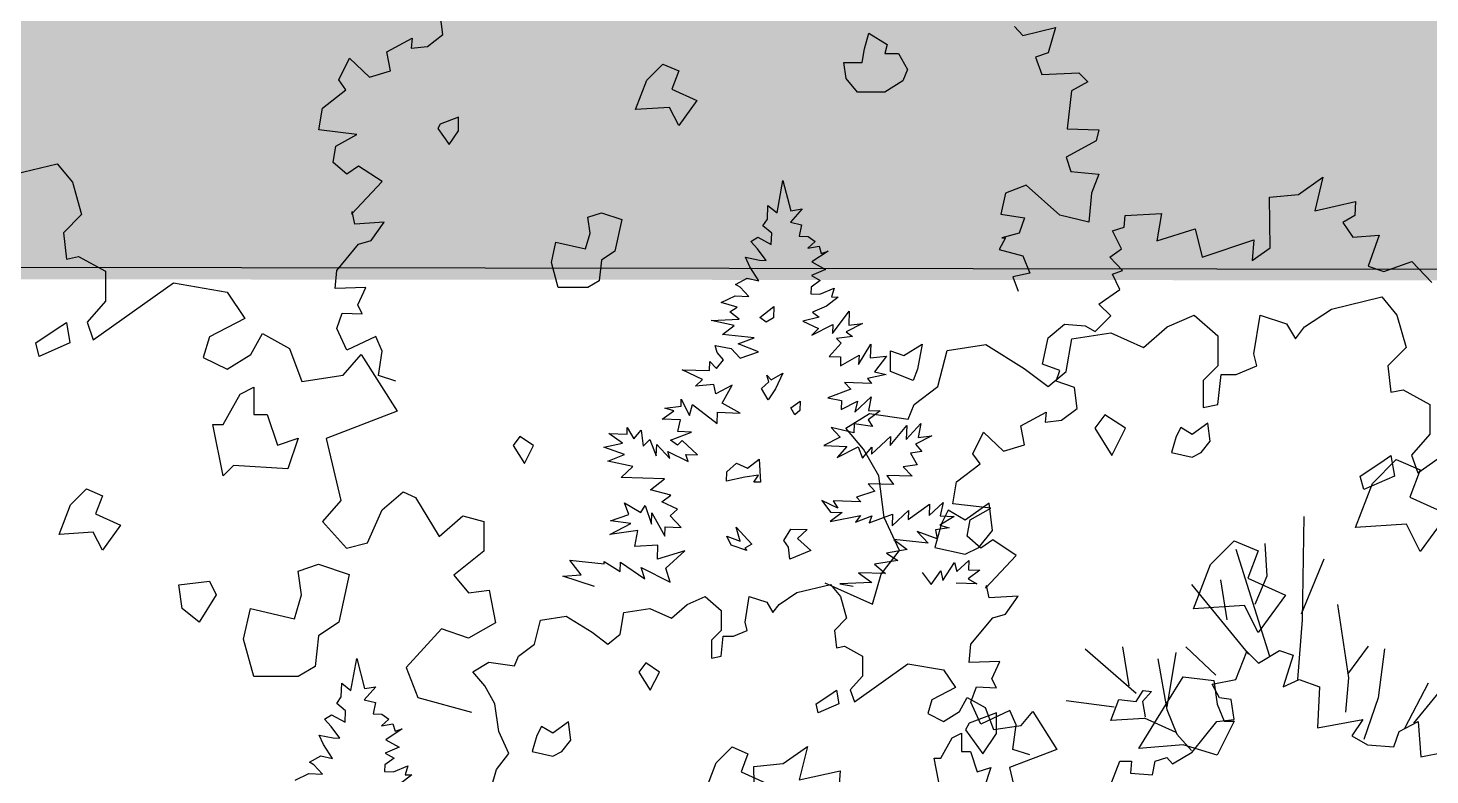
# Model space of a CAD drawing. Header units: inches. Extents: x 11.9 to 85.3, y 21.1 to 37.4.
# Drawn here: x 51.372 to 52.104, y 23.836 to 24.226 of the extents above; entities that cross this region are included whole.
import ezdxf

# ---------------------------------------------------------------- set-up
doc = ezdxf.new("R2010")
doc.units = ezdxf.units.IN
doc.header["$MEASUREMENT"] = 0
doc.layers.add('CAY', color=94, linetype='Continuous')
doc.layers.add('Layer1', color=7, linetype='Continuous')

# ---------------------------------------------------------------- blocks, each defined once
blk = doc.blocks.new('A$C76451831')
at = {"layer": 'CAY'}
for p, q in [((1479.9, 1929.8), (1538.3, 1944)), ((1538.3, 1944), (1555.9, 1922.7)), ((1448.6, 1909.2), (1479.9, 1929.8)), ((1261.1, 1885), (1288.9, 1909.2)), ((1288.9, 1909.2), (1320.1, 1922.7)), ((1320.1, 1922.7), (1347.8, 1898.6)), ((1389.7, 1877.9), (1396.8, 1922.7)), ((1396.8, 1922.7), (1427.4, 1912.7)), ((1427.4, 1912.7), (1438, 1895)), ((1438, 1895), (1448.6, 1909.2)), ((1555.9, 1922.7), (1566.6, 1885)), ((1171.5, 1857.3), (1178, 1895)), ((1178, 1895), (1223.4, 1902.1)), ((1223.4, 1902.1), (1261.1, 1885)), ((1347.8, 1898.6), (1347.8, 1863.8)), ((1022.3, 1839.6), (1033, 1881.5)), ((1033, 1881.5), (1077.8, 1888.5)), ((1077.8, 1888.5), (1122.6, 1860.8)), ((1393.2, 1863.8), (1389.7, 1877.9)), ((1566.6, 1885), (1545.3, 1863.8)), ((1122.6, 1860.8), (1150.3, 1839.6)), ((1347.8, 1863.8), (1330.7, 1846.6)), ((1369, 1853.7), (1393.2, 1863.8)), ((1545.3, 1863.8), (1548.9, 1833.1)), ((1150.3, 1839.6), (1171.5, 1857.3)), ((1330.7, 1846.6), (1330.7, 1815.4)), ((1347.8, 1818.9), (1351.4, 1853.7)), ((1351.4, 1853.7), (1369, 1853.7)), ((994.6, 1818.9), (1022.3, 1839.6)), ((1548.9, 1833.1), (1563, 1836)), ((1563, 1836), (1594.3, 1818.9)), ((987.6, 1801.8), (994.6, 1818.9)), ((1330.7, 1815.4), (1347.8, 1818.9)), ((1594.3, 1818.9), (1594.3, 1784.1)), ((915, 1791.2), (942.7, 1808.3)), ((942.7, 1808.3), (987.6, 1801.8)), ((1580.1, 1739.3), (1673.3, 1805.4)), ((935.7, 1767), (915, 1791.2)), ((1594.3, 1784.1), (1573, 1759.9)), ((3764, 1772.8), (3822.4, 1787)), ((3822.4, 1787), (3840.1, 1765.7)), ((953.4, 1735.8), (935.7, 1767)), ((3840.1, 1765.7), (3850.7, 1728)), ((4659.2, 1730), (4666, 1767.4)), ((4666, 1767.4), (4675.2, 1732.1)), ((1573, 1759.9), (1580.1, 1739.3)), ((959.8, 1687.4), (953.4, 1735.8)), ((3850.7, 1728), (3829.5, 1706.7)), ((4648.1, 1722.6), (4648.6, 1738.5)), ((4648.6, 1738.5), (4659.2, 1730)), ((4688.4, 1734.4), (4674.7, 1719)), ((4675.2, 1732.1), (4688.4, 1734.4)), ((4642.8, 1714.7), (4648.1, 1722.6)), ((4653, 1706.2), (4642.8, 1714.7)), ((4674.7, 1719), (4687.7, 1715.8)), ((4687.7, 1715.8), (4685, 1702.8)), ((3829.5, 1706.7), (3833, 1676.1)), ((4628.6, 1696.6), (4636.9, 1701.7)), ((4636.5, 1688.1), (4628.6, 1696.6)), ((4636.9, 1701.7), (4652.5, 1693)), ((4652.5, 1693), (4653, 1706.2)), ((4685, 1702.8), (4695.4, 1702.4)), ((4703.4, 1696.7), (4694.9, 1688.8)), ((4695.4, 1702.4), (4703.4, 1696.7)), ((977.5, 1649), (959.8, 1687.4)), ((3833, 1676.1), (3847.2, 1679)), ((3847.2, 1679), (3878.4, 1661.9)), ((4646.4, 1674.6), (4636.5, 1688.1)), ((4694.9, 1688.8), (4708.2, 1691.1)), ((4718.8, 1685.3), (4699.8, 1672.8)), ((4708.2, 1691.1), (4710.6, 1682.8)), ((4710.6, 1682.8), (4718.8, 1685.3)), ((4627.6, 1667.1), (4622.5, 1678.2)), ((4622.5, 1678.2), (4638.7, 1674.9)), ((4637.9, 1650.9), (4627.6, 1667.1)), ((4638.7, 1674.9), (4646.4, 1674.6)), ((4715.4, 1664.1), (4699.3, 1656.9)), ((4699.8, 1672.8), (4715.4, 1664.1)), ((956.3, 1621.3), (977.5, 1649)), ((3864.3, 1582.3), (3957.4, 1648.4)), ((3878.4, 1661.9), (3878.4, 1627.1)), ((3957.4, 1648.4), (4019.9, 1637.7)), ((4611, 1646.4), (4624.4, 1654.1)), ((4616.3, 1643.5), (4611, 1646.4)), ((4624.4, 1654.1), (4637.9, 1650.9)), ((4709.5, 1651.1), (4698.8, 1643.4)), ((4699.3, 1656.9), (4709.5, 1651.1)), ((4019.9, 1637.7), (4040.5, 1607.1)), ((4594.4, 1625.7), (4610.5, 1633.3)), ((4610.5, 1633.3), (4626.4, 1632.7)), ((4626.4, 1632.7), (4616.3, 1643.5)), ((4698.8, 1643.4), (4698.5, 1635.7)), ((4698.5, 1635.7), (4708.9, 1635.3)), ((4708.9, 1635.3), (4725.5, 1642.4)), ((4730.1, 1631.8), (4716.6, 1621.4)), ((4725.5, 1642.4), (4722.4, 1632.1)), ((4722.4, 1632.1), (4730.1, 1631.8)), ((946.3, 1586.5), (956.3, 1621.3)), ((3878.4, 1627.1), (3857.2, 1602.9)), ((4612.8, 1620.1), (4594.4, 1625.7)), ((4604.5, 1614.9), (4612.8, 1620.1)), ((4615, 1606.4), (4604.5, 1614.9)), ((4716.6, 1621.4), (4700.5, 1614.3)), ((4700.5, 1614.3), (4708, 1608.6)), ((4723.6, 1589.4), (4743.1, 1615.5)), ((4743.1, 1615.5), (4742.6, 1599.2)), ((890.9, 1611.3), (946.3, 1586.5)), ((3857.2, 1602.9), (3864.3, 1582.3)), ((4040.5, 1607.1), (3999.3, 1585.8)), ((4582.8, 1604.8), (4615, 1606.4)), ((4609.3, 1598.9), (4582.8, 1604.8)), ((4595.8, 1588.5), (4609.3, 1598.9)), ((4708, 1608.6), (4689.3, 1603.8)), ((4689.3, 1603.8), (4707.5, 1595.4)), ((4699.6, 1587.6), (4724, 1599.9)), ((4724, 1599.9), (4723.6, 1589.4)), ((4758.5, 1601.4), (4739.6, 1591.6)), ((4742.6, 1599.2), (4758.5, 1601.4)), ((3999.3, 1585.8), (3992.2, 1561.6)), ((4047.6, 1565.2), (4061.2, 1589.4)), ((4061.2, 1589.4), (4092.4, 1572.3)), ((4632.8, 1584.5), (4595.8, 1588.5)), ((4614, 1577.4), (4632.8, 1584.5)), ((4707.5, 1595.4), (4699.6, 1587.6)), ((4747.1, 1585.9), (4728.4, 1583.8)), ((4728.4, 1583.8), (4733.7, 1578.2)), ((4739.6, 1591.6), (4747.1, 1585.9)), ((4019.9, 1548.1), (4047.6, 1565.2)), ((4092.4, 1572.3), (4106.6, 1533.9)), ((4154.9, 1541), (4175.6, 1565.2)), ((4175.6, 1565.2), (4217.4, 1499.1)), ((4587.2, 1575.6), (4605.7, 1572.3)), ((4589.7, 1567.4), (4587.2, 1575.6)), ((4597.1, 1559), (4589.7, 1567.4)), ((4605.7, 1572.3), (4616.2, 1561)), ((4637.7, 1568.4), (4614, 1577.4)), ((4616.2, 1561), (4637.7, 1568.4)), ((4733.7, 1578.2), (4720, 1562.8)), ((4754.1, 1553.5), (4768.1, 1577)), ((4768.1, 1577), (4767.5, 1561.2)), ((3992.2, 1561.6), (4019.9, 1548.1)), ((4580.8, 1546.4), (4581.1, 1557.2)), ((4581.1, 1557.2), (4589, 1548.8)), ((4589, 1548.8), (4597.1, 1559)), ((4720, 1562.8), (4733.1, 1562.4)), ((4732.8, 1552), (4754.5, 1564.3)), ((4733.1, 1562.4), (4732.8, 1552)), ((4754.5, 1564.3), (4754.1, 1553.5)), ((4767.5, 1561.2), (4786.6, 1563.2)), ((4786.6, 1563.2), (4772.4, 1545.1)), ((4106.6, 1533.9), (4154.9, 1541)), ((4572.7, 1536.2), (4549.1, 1547.5)), ((4549.1, 1547.5), (4580.8, 1546.4)), ((4564.3, 1528.4), (4572.7, 1536.2)), ((4769.2, 1531.6), (4737.5, 1532.7)), ((4737.5, 1532.7), (4745, 1524.8)), ((4785.9, 1541.9), (4764.4, 1537.2)), ((4764.4, 1537.2), (4769.2, 1531.6)), ((4772.4, 1545.1), (4785.9, 1541.9)), ((4585.6, 1530.3), (4564.3, 1528.4)), ((4588, 1519.4), (4585.6, 1530.3)), ((4606.9, 1529.6), (4588, 1519.4)), ((4595.3, 1508.7), (4606.9, 1529.6)), ((4745, 1524.8), (4718.3, 1514.8)), ((4749.5, 1497.9), (4768.7, 1515.8)), ((4768.7, 1515.8), (4765.4, 1500)), ((4525.8, 1489.8), (4539.3, 1499.8)), ((4528.9, 1502.9), (4547.6, 1504.9)), ((4539.3, 1499.8), (4528.9, 1502.9)), ((4547.6, 1504.9), (4547.9, 1513.1)), ((4547.9, 1513.1), (4557.6, 1494.1)), ((4557.6, 1494.1), (4560.8, 1507.2)), ((4560.8, 1507.2), (4589.5, 1484.9)), ((4616.2, 1497.1), (4595.3, 1508.7)), ((4718.3, 1514.8), (4734.1, 1511.6)), ((4734.1, 1511.6), (4733.7, 1501.1)), ((4733.7, 1501.1), (4752.6, 1510.9)), ((4752.6, 1510.9), (4749.5, 1497.9)), ((4779, 1499.6), (4765, 1489.2)), ((4765.4, 1500), (4779, 1499.6)), ((4217.4, 1499.1), (4134.9, 1467.3)), ((4547, 1489.1), (4525.8, 1489.8)), ((4543.8, 1475.6), (4547, 1489.1)), ((4589.5, 1484.9), (4589.9, 1498)), ((4589.9, 1498), (4616.2, 1497.1)), ((4749, 1484.7), (4748.6, 1473.9)), ((4770.2, 1481.3), (4749, 1484.7)), ((4765, 1489.2), (4770.2, 1481.3)), ((4809.5, 1466.3), (4826.5, 1484.8)), ((4826.5, 1484.8), (4823.2, 1468.6)), ((4134.9, 1467.3), (4152, 1395.3)), ((4463.6, 1473.4), (4484.8, 1472.7)), ((4479.5, 1462), (4463.6, 1473.4)), ((4484.8, 1472.7), (4485.1, 1480.4)), ((4485.1, 1480.4), (4492.8, 1466.9)), ((4492.8, 1466.9), (4501.3, 1477.1)), ((4501.3, 1477.1), (4503.4, 1458.4)), ((4535.3, 1465.5), (4559.7, 1475)), ((4559.7, 1475), (4543.8, 1475.6)), ((4732.6, 1469), (4713.7, 1459.2)), ((4722.1, 1480.2), (4732.6, 1469)), ((4748.6, 1473.9), (4722.1, 1480.2)), ((4769, 1449.1), (4791.1, 1469.7)), ((4790.7, 1459.3), (4810.1, 1482.6)), ((4791.1, 1469.7), (4790.7, 1459.3)), ((4810.1, 1482.6), (4809.5, 1466.3)), ((4839.1, 1470.7), (4820.2, 1461)), ((4823.2, 1468.6), (4839.1, 1470.7)), ((4458, 1457.3), (4479.5, 1462)), ((4481.7, 1448.7), (4458, 1457.3)), ((4503.4, 1458.4), (4511.4, 1466.3)), ((4511.4, 1466.3), (4518.8, 1447.4)), ((4518.8, 1447.4), (4519.3, 1460.6)), ((4519.3, 1460.6), (4534.6, 1444.2)), ((4534.6, 1444.2), (4532.2, 1452.4)), ((4532.2, 1452.4), (4555.8, 1440.7)), ((4543.3, 1459.7), (4535.3, 1465.5)), ((4548.9, 1465), (4543.3, 1459.7)), ((4566.9, 1448.5), (4548.9, 1465)), ((4713.7, 1459.2), (4740.4, 1458.3)), ((4740.4, 1458.3), (4729, 1445.5)), ((4729, 1445.5), (4753.5, 1457.8)), ((4753.5, 1457.8), (4758.5, 1444.5)), ((4758.5, 1444.5), (4769.3, 1457.3)), ((4769.3, 1457.3), (4769, 1449.1)), ((4827.6, 1452.5), (4814.4, 1450.3)), ((4820.2, 1461), (4827.6, 1452.5)), ((4462.4, 1441.3), (4481.7, 1448.7)), ((4491.7, 1434.8), (4462.4, 1441.3)), ((4478.1, 1422.1), (4491.7, 1434.8)), ((4555.8, 1440.7), (4553.3, 1449)), ((4553.3, 1449), (4566.9, 1448.5)), ((4822.1, 1436.9), (4805.7, 1434.7)), ((4805.7, 1434.7), (4816.2, 1423.5)), ((4814.4, 1450.3), (4822.1, 1436.9)), ((4528.3, 1420.4), (4478.1, 1422.1)), ((4512, 1407.8), (4528.3, 1420.4)), ((4786.8, 1424.5), (4794.5, 1413.8)), ((4816.2, 1423.5), (4786.8, 1424.5)), ((4200.3, 1384.7), (4224.5, 1405.3)), ((4224.5, 1405.3), (4238.7, 1398.8)), ((4535.8, 1401.5), (4512, 1407.8)), ((4773, 1406.4), (4751.5, 1399.4)), ((4794.5, 1413.8), (4765.1, 1414.8)), ((4765.1, 1414.8), (4773, 1406.4)), ((4152, 1395.3), (4130.8, 1371.1)), ((4238.7, 1398.8), (4266.4, 1353.4)), ((4487, 1379.2), (4482, 1392.5)), ((4482, 1392.5), (4500.7, 1381.4)), ((4500.7, 1381.4), (4505.9, 1389.4)), ((4505.9, 1389.4), (4513.4, 1367.9)), ((4525.1, 1393.7), (4535.8, 1401.5)), ((4543.4, 1385.4), (4525.1, 1393.7)), ((4711.4, 1395.4), (4721.4, 1381.9)), ((4729.7, 1386.6), (4711.4, 1395.4)), ((4724.6, 1394.9), (4729.7, 1386.6)), ((4756.7, 1393.8), (4724.6, 1394.9)), ((4751.5, 1399.4), (4756.7, 1393.8)), ((4811.7, 1373.3), (4836.3, 1391)), ((4835.9, 1377.9), (4852.3, 1393.2)), ((4836.3, 1391), (4835.9, 1377.9)), ((4852.3, 1393.2), (4849, 1377.4)), ((4130.8, 1371.1), (4158.5, 1339.9)), ((4183.2, 1346.3), (4200.3, 1384.7)), ((4266.4, 1353.4), (4294.1, 1377.6)), ((4294.1, 1377.6), (4318.3, 1371.1)), ((4318.3, 1371.1), (4318.3, 1336.3)), ((4465.5, 1371.8), (4487, 1379.2)), ((4489.4, 1368.7), (4465.5, 1371.8)), ((4513.4, 1367.9), (4513.8, 1381)), ((4513.8, 1381), (4528.7, 1353.7)), ((4535, 1377.5), (4543.4, 1385.4)), ((4547.7, 1363.9), (4535, 1377.5)), ((4735, 1381.4), (4721, 1371)), ((4721, 1371), (4756.1, 1378)), ((4721.4, 1381.9), (4735, 1381.4)), ((4756.1, 1378), (4750.4, 1370)), ((4750.4, 1370), (4769.3, 1377.5)), ((4766.3, 1369.4), (4793.3, 1379.4)), ((4769.3, 1377.5), (4766.3, 1369.4)), ((4792.9, 1365.8), (4812.1, 1383.7)), ((4793.3, 1379.4), (4792.9, 1365.8)), ((4812.1, 1383.7), (4811.7, 1373.3)), ((4865.3, 1376.9), (4848.6, 1366.6)), ((4849, 1377.4), (4865.3, 1376.9)), ((4464.9, 1355.9), (4489.4, 1368.7)), ((4497.2, 1360.3), (4464.9, 1355.9)), ((4493.9, 1341.8), (4497.2, 1360.3)), ((4528.7, 1353.7), (4529.1, 1364.6)), ((4529.1, 1364.6), (4547.7, 1363.9)), ((4822.1, 1359.3), (4834.8, 1345.7)), ((4845.4, 1350.8), (4822.1, 1359.3)), ((4859.4, 1363.5), (4843.5, 1361.3)), ((4843.5, 1361.3), (4845.4, 1350.8)), ((4848.6, 1366.6), (4859.4, 1363.5)), ((4158.5, 1339.9), (4183.2, 1346.3)), ((4520.7, 1343.6), (4493.9, 1341.8)), ((4520.1, 1327.3), (4520.7, 1343.6)), ((4552.2, 1337), (4520.1, 1327.3)), ((4530.1, 1316.5), (4552.2, 1337)), ((4810.5, 1338.4), (4786.3, 1334.3)), ((4834.8, 1345.7), (4795, 1349.9)), ((4795, 1349.9), (4810.5, 1338.4)), ((4318.3, 1336.3), (4283.5, 1308.6)), ((4431.5, 1309.1), (4418.5, 1325.8)), ((4418.5, 1325.8), (4458.3, 1321.7)), ((4458.3, 1321.7), (4458.4, 1324.4)), ((4458.4, 1324.4), (4477, 1312.9)), ((4477, 1312.9), (4477.4, 1323.8)), ((4477.4, 1323.8), (4505.7, 1304.2)), ((4799.6, 1325.7), (4772.7, 1321.2)), ((4772.7, 1321.2), (4785.5, 1310.3)), ((4786.3, 1334.3), (4799.6, 1325.7)), ((4851.8, 1302.5), (4865.7, 1323.4)), ((4865.7, 1323.4), (4868.1, 1312.9)), ((4868.1, 1312.9), (4882.1, 1325.5)), ((4882.1, 1325.5), (4881.7, 1314.6)), ((4283.5, 1308.6), (4300.6, 1287.9)), ((4410.2, 1307.5), (4431.5, 1309.1)), ((4446.9, 1295.4), (4410.2, 1307.5)), ((4501.2, 1317.5), (4535, 1300.5)), ((4505.7, 1304.2), (4501.2, 1317.5)), ((4535, 1300.5), (4530.1, 1316.5)), ((4753.8, 1311.4), (4769.3, 1300)), ((4785.5, 1310.3), (4753.8, 1311.4)), ((4828.1, 1311.5), (4838.5, 1297.6)), ((4838.5, 1297.6), (4849.5, 1313.5)), ((4849.5, 1313.5), (4851.8, 1302.5)), ((4894.8, 1314.2), (4881.4, 1304.2)), ((4881.4, 1304.2), (4891.6, 1298.4)), ((4881.7, 1314.6), (4894.8, 1314.2)), ((4300.6, 1287.9), (4324.7, 1290.9)), ((4324.7, 1290.9), (4331.8, 1253.1)), ((4661.5, 1274.6), (4682.3, 1288.4)), ((4682.3, 1288.4), (4721.2, 1297.8)), ((4721.2, 1297.8), (4733, 1283.7)), ((4769.3, 1300), (4732.1, 1298.6)), ((4732.1, 1298.6), (4747.8, 1295.7)), ((4891.6, 1298.4), (4867.6, 1299.3)), ((4536.5, 1258.5), (4554.9, 1274.6)), ((4554.9, 1274.6), (4575.8, 1283.7)), ((4575.8, 1283.7), (4594.3, 1267.5)), ((4622.2, 1253.8), (4626.9, 1283.7)), ((4626.9, 1283.7), (4647.3, 1277)), ((4647.3, 1277), (4654.4, 1265.2)), ((4654.4, 1265.2), (4661.5, 1274.6)), ((4733, 1283.7), (4740.1, 1258.5)), ((4377.3, 1228.2), (4384.3, 1256.1)), ((4384.3, 1256.1), (4414.2, 1260.8)), ((4414.2, 1260.8), (4444.1, 1242.4)), ((4476.7, 1240), (4481, 1265.2)), ((4481, 1265.2), (4511.3, 1269.9)), ((4511.3, 1269.9), (4536.5, 1258.5)), ((4594.3, 1267.5), (4594.3, 1244.3)), ((4740.1, 1258.5), (4725.9, 1244.3)), ((4269.3, 1246.1), (4228, 1201.2)), ((4300.6, 1235.4), (4269.3, 1246.1)), ((4331.8, 1253.1), (4300.6, 1235.4)), ((4444.1, 1242.4), (4462.6, 1228.2)), ((4462.6, 1228.2), (4476.7, 1240)), ((4594.3, 1244.3), (4582.9, 1232.9)), ((4608.4, 1237.6), (4624.5, 1244.3)), ((4624.5, 1244.3), (4622.2, 1253.8)), ((4725.9, 1244.3), (4728.3, 1223.9)), ((4358.8, 1214.4), (4377.3, 1228.2)), ((4582.9, 1232.9), (4582.9, 1212.1)), ((4594.3, 1214.4), (4596.6, 1237.6)), ((4596.6, 1237.6), (4608.4, 1237.6)), ((4728.3, 1223.9), (4737.7, 1225.8)), ((4737.7, 1225.8), (4758.6, 1214.4)), ((4305.7, 1196), (4324.2, 1207.4)), ((4324.2, 1207.4), (4354.1, 1203)), ((4354.1, 1203), (4358.8, 1214.4)), ((4582.9, 1212.1), (4594.3, 1214.4)), ((4758.6, 1214.4), (4758.6, 1191.2)), ((5192.6, 1187), (5205.3, 1219.7)), ((5205.3, 1219.7), (5219, 1206)), ((5219, 1206), (5243.2, 1220.8)), ((5243.2, 1220.8), (5259.1, 1215.5)), ((5259.1, 1215.5), (5247.5, 1178.6)), ((4228, 1201.2), (4241.6, 1166.4)), ((4319.5, 1179.8), (4305.7, 1196)), ((4758.6, 1191.2), (4744.4, 1175.1)), ((4749.1, 1161.4), (4811.2, 1205.4)), ((4811.2, 1205.4), (4852.9, 1198.3)), ((4852.9, 1198.3), (4866.7, 1177.9)), ((4331.3, 1159), (4319.5, 1179.8)), ((4744.4, 1175.1), (4749.1, 1161.4)), ((4866.7, 1177.9), (4839.1, 1163.7)), ((5165.2, 1181.8), (5192.6, 1187)), ((5173.6, 1165.9), (5165.2, 1181.8)), ((5247.5, 1178.6), (5266.4, 1187)), ((5266.4, 1187), (5289.7, 1178.6)), ((5289.7, 1178.6), (5287.5, 1131.1)), ((4241.6, 1166.4), (4304.1, 1149.3)), ((4335.6, 1126.7), (4331.3, 1159)), ((4839.1, 1163.7), (4834.4, 1147.6)), ((4871.4, 1149.9), (4880.4, 1166.1)), ((4880.4, 1166.1), (4901.2, 1154.7)), ((5187.3, 1163.8), (5173.6, 1165.9)), ((5190.5, 1140.6), (5187.3, 1163.8)), ((4834.4, 1147.6), (4852.9, 1138.5)), ((4852.9, 1138.5), (4871.4, 1149.9)), ((4901.2, 1154.7), (4910.7, 1129.1)), ((4942.9, 1133.8), (4956.7, 1149.9)), ((4956.7, 1149.9), (4984.6, 1105.9)), ((4347.4, 1101.2), (4335.6, 1126.7)), ((4910.7, 1129.1), (4942.9, 1133.8)), ((5142, 1102.7), (5170.5, 1138.5)), ((5170.5, 1138.5), (5190.5, 1140.6)), ((5287.5, 1131.1), (5340.3, 1140.6)), ((5340.3, 1140.6), (5327.6, 1121.6)), ((5376.1, 1109), (5382.5, 1126.9)), ((5382.5, 1126.9), (5404.6, 1138.5)), ((5404.6, 1138.5), (5407.8, 1097.4)), ((5327.6, 1121.6), (5345.5, 1111.1)), ((5345.5, 1111.1), (5376.1, 1109)), ((4333.2, 1082.7), (4347.4, 1101.2)), ((4984.6, 1105.9), (4929.6, 1084.7)), ((5057.6, 1092.1), (5071.3, 1092.1)), ((5071.3, 1092.1), (5070.3, 1078.4)), ((5095.6, 1076.3), (5098.8, 1092.1)), ((5098.8, 1092.1), (5112.5, 1096.3)), ((5112.5, 1096.3), (5118.8, 1089)), ((5118.8, 1089), (5142, 1102.7)), ((5407.8, 1097.4), (5435.2, 1102.7)), ((4326.6, 1059.5), (4333.2, 1082.7)), ((4929.6, 1084.7), (4941, 1036.7)), ((5070.3, 1078.4), (5095.6, 1076.3))]:
    blk.add_line(p, q, dxfattribs=at)
for points in [[(4216, 1534.3), (4196, 1540.6), (4200.2, 1569.1), (4192.8, 1586), (4159, 1570.1), (4147.4, 1595.5), (4153.8, 1613.4), (4177, 1612.3), (4171.7, 1622.9), (4181.2, 1642.9), (4145.3, 1641.9), (4147.4, 1663), (4172.8, 1693.5), (4187.5, 1697.8), (4202.3, 1718.9), (4168.5, 1716.7), (4165.4, 1731.5), (4164.3, 1728.3), (4200.2, 1766.3), (4172.8, 1784.2), (4159, 1774.7), (4143.2, 1788.5), (4146.4, 1807.4), (4170.6, 1821.2), (4126.4, 1826.4), (4130.6, 1851.7), (4158, 1872.8), (4149.6, 1884.4), (4162.2, 1909.7), (4185.4, 1887.6), (4209.7, 1895), (4205.5, 1917.1), (4235, 1933), (4233.9, 1921.4), (4252.9, 1923.5), (4270.8, 1937.2), (4267.7, 1961.4)], [(4935.3, 1946.7), (4944.8, 1936.1), (4982.8, 1945.6), (4974.3, 1916.1), (4959.6, 1910.8), (4966.9, 1890.8), (5010.2, 1892.9), (5020.7, 1882.3), (5001.7, 1871.8), (4996.5, 1827.5), (5033.4, 1826.4), (5030.2, 1813.8), (4995.4, 1794.8), (5000.7, 1777.9), (5033.4, 1774.7), (5024.9, 1752.6), (5021.8, 1718.9), (4988, 1727.3), (4949, 1762.1), (4924.8, 1752.6), (4919.5, 1728.3), (4946.9, 1724.1), (4940.6, 1706.2), (4920.5, 1700.9), (4924.8, 1700.9), (4917.4, 1687.2), (4944.8, 1679.8), (4953.2, 1659.8), (4933.2, 1655.6), (4939.5, 1638.7)], [(4953.2, 1099.5), (4933.2, 1105.8), (4937.4, 1134.3), (4930, 1151.2), (4896.3, 1135.4), (4884.7, 1160.7), (4891, 1178.6), (4914.2, 1177.5), (4908.9, 1188.1), (4918.4, 1208.1), (4882.5, 1207.1), (4884.7, 1228.2), (4910, 1258.8), (4924.7, 1263), (4939.5, 1284.1), (4905.7, 1282), (4902.6, 1296.7), (4901.5, 1293.6), (4937.4, 1331.5), (4910, 1349.5), (4896.3, 1340), (4880.4, 1353.7), (4883.6, 1372.7), (4907.9, 1386.4), (4863.6, 1391.6), (4867.8, 1417), (4895.2, 1438.1), (4886.8, 1449.7), (4899.4, 1475), (4922.6, 1452.8), (4946.9, 1460.2), (4942.7, 1482.3), (4972.2, 1498.2), (4971.1, 1486.6), (4990.1, 1488.7), (5008, 1502.4), (5004.9, 1526.6), (4983.8, 1534), (4988, 1546.7), (4968, 1554.1), (4974.3, 1584.7), (4993.3, 1600.5), (5017.5, 1598.4), (5029.1, 1592), (5047.1, 1610), (5033.4, 1623.7), (5057.6, 1640.6), (5049.2, 1658.5), (5060.8, 1662.7), (5046, 1678.5), (5059.7, 1688), (5049.2, 1709.1), (5062.9, 1713.3), (5063.9, 1727), (5106.1, 1729.1), (5100.9, 1697.5), (5145.2, 1711.2), (5153.6, 1678.5), (5213.7, 1698.6), (5211.6, 1674.3), (5232.7, 1689.1), (5231.6, 1748.1), (5265.4, 1751.3), (5293.9, 1771.3), (5284.4, 1732.3), (5331.8, 1742.9), (5330.8, 1727), (5317.1, 1718.6), (5328.7, 1701.7), (5359.3, 1703.8), (5346.6, 1668), (5364.5, 1661.6), (5397.2, 1673.2), (5420.4, 1649)], [(4680, 1494.9), (4675.3, 1503.2), (4686, 1511), (4685.6, 1500.1), (4680, 1494.9)], [(809.5, 1338.8), (808.4, 1397.9), (842.2, 1401.1), (870.6, 1421.1), (861.1, 1382.1), (908.6, 1392.6), (907.6, 1376.8)], [(5271.7, 1376.9), (5269.6, 1256.6), (5264.3, 1187)], [(5192.6, 1338.9), (5231.6, 1214.5)], [(5226.4, 1345.2), (5228.5, 1307.3), (5214.8, 1274.6)], [(5294.9, 1327.3), (5268.6, 1263)], [(5140.9, 1297.8), (5207.4, 1216.6)], [(5174.7, 1303.1), (5182.1, 1256.6)], [(5310.7, 1274.6), (5323.4, 1189.1), (5320.2, 1149.1)], [(5017.5, 1222.9), (5076.6, 1171.2)], [(5060.8, 1225), (5068.2, 1179.7)], [(5134.6, 1225), (5169.4, 1192.3)], [(5346.6, 1226.1), (5322.3, 1193.4)], [(5365.6, 1222.9), (5358.2, 1165.9), (5341.3, 1117.4)], [(4098.9, 1070.1), (4115, 1077.7), (4130.9, 1077.2), (4120.8, 1088), (4115.5, 1090.9), (4128.9, 1098.6), (4142.4, 1095.4), (4132.1, 1111.6), (4127, 1122.6), (4143.2, 1119.4), (4150.9, 1119.1), (4141, 1132.6), (4133.1, 1141), (4141.4, 1146.2), (4157, 1137.5), (4157.5, 1150.6), (4147.3, 1159.1), (4152.6, 1167.1), (4153.1, 1182.9), (4163.7, 1174.4), (4170.5, 1211.8), (4179.7, 1176.6), (4192.9, 1178.8), (4179.2, 1163.4), (4192.2, 1160.3), (4189.5, 1147.2), (4199.9, 1146.8), (4207.9, 1141.1), (4199.4, 1133.3), (4212.7, 1135.5), (4215.1, 1127.3), (4223.3, 1129.7), (4204.3, 1117.2), (4219.9, 1108.5), (4203.8, 1101.4), (4214, 1095.6), (4203.3, 1087.8), (4203, 1080.1), (4213.4, 1079.7), (4230, 1086.9), (4226.9, 1076.5), (4234.6, 1076.3), (4221.1, 1065.9)], [(5101.9, 1211.3), (5112.5, 1152.2), (5124.1, 1123.8), (5140.9, 1104.8)], [(5123, 1218.7), (5112.5, 1155.4)], [(5444.7, 1192.3), (5399.3, 1136.4)], [(5086.1, 1141.7), (5047.1, 1139.6), (5056.6, 1163.8), (5076.6, 1161.7), (5085, 1174.4), (5094.5, 1173.3), (5084, 1161.7), (5087.2, 1143.8)], [(5416.2, 1182.8), (5388.8, 1130.1)], [(4995.4, 1162.8), (5051.3, 1155.4)], [(5086.1, 1142.7), (5123, 1125.9)], [(5144.1, 974), (5144.1, 975), (5124.1, 1009.8), (5146.2, 1019.3), (5156.8, 1043.6), (5150.4, 1063.6), (5127.2, 1061.5), (5123, 1037.3), (5106.1, 1040.4), (5087.2, 1027.8), (5074.5, 1033.1), (5078.7, 1051), (5052.3, 1041.5), (5041.8, 1051), (5057.6, 1092.1)]]:
    blk.add_lwpolyline(points, dxfattribs=at)
for points in [[(4784.5, 1915.2), (4800.4, 1915.2), (4810.9, 1896.7), (4805.6, 1883.5), (4784.5, 1870.3), (4752.8, 1870.3), (4739.6, 1886.1), (4737, 1904.6), (4758.1, 1904.6), (4760.8, 1920.5), (4766, 1939), (4787.2, 1925.7)], [(4507.9, 1884.3), (4526.4, 1902.8), (4544.9, 1894.9), (4536.9, 1873.7), (4566, 1860.5), (4544.9, 1831.5), (4534.3, 1852.6), (4494.7, 1850)], [(4267.5, 1833.2), (4264.9, 1827.9), (4278.1, 1809.4), (4288.7, 1825.2), (4288.7, 1841.1)], [(1240.2, 1791.1), (1216.4, 1806.9), (1204.5, 1791.1), (1224.3, 1759.4)], [(1537.1, 1751.5), (1548.9, 1759.4), (1552.9, 1735.6), (1517.3, 1719.8), (1513.3, 1735.6)], [(4396.9, 1672), (4402.2, 1695.8), (4436.5, 1687.9), (4441.8, 1706.3), (4439.1, 1724.8), (4455, 1730.1), (4478.7, 1722.2), (4470.8, 1685.2), (4455, 1674.7), (4452.3, 1650.9), (4439.1, 1643), (4404.8, 1643)], [(1085.8, 1672.3), (1081.8, 1704), (1054.1, 1684.2), (1034.3, 1696), (1026.4, 1680.2), (1018.5, 1652.5), (1054.1, 1644.6), (1069.9, 1652.5)], [(1339.1, 1632.7), (1366.8, 1660.4), (1394.5, 1648.5), (1382.7, 1616.8), (1426.2, 1597), (1394.5, 1553.5), (1378.7, 1585.2), (1319.3, 1581.2)], [(4639.1, 1608.3), (4655.4, 1620.8), (4655, 1607.7), (4646.6, 1602.6)], [(3821.2, 1594.5), (3833.1, 1602.4), (3837, 1578.6), (3801.4, 1562.8), (3797.4, 1578.6)], [(4791, 1545.5), (4791, 1569.3), (4806.8, 1564), (4827.9, 1577.2), (4822.7, 1548.1), (4817.4, 1534.9)], [(4641.2, 1525.7), (4649.6, 1533.5), (4647.2, 1541.3), (4652.4, 1535.7), (4665.8, 1543.4), (4657.5, 1525.1), (4648.9, 1512.3)], [(4035, 1519.2), (4050.8, 1527.2), (4050.8, 1495.5), (4066.6, 1495.5), (4078.5, 1459.8), (4102.3, 1467.8), (4090.4, 1432.1), (4027.1, 1436.1), (4015.2, 1424.2), (4003.3, 1483.6), (4015.2, 1483.6)], [(1287.7, 1470.3), (1307.5, 1502), (1343.1, 1498), (1347, 1470.3), (1355, 1450.5), (1366.8, 1450.5), (1347, 1410.9), (1307.5, 1422.8), (1256, 1418.8)], [(5162.8, 1464.3), (5160.2, 1485.4), (5141.7, 1472.2), (5128.5, 1480.1), (5123.3, 1469.6), (5118, 1451.1), (5141.7, 1445.8), (5152.3, 1451.1)], [(4376, 1459.3), (4360.2, 1469.9), (4352.3, 1459.3), (4365.5, 1438.2)], [(1058.5, 1448.2), (1054.5, 1440.3), (1074.3, 1412.6), (1090.2, 1436.3), (1090.2, 1460.1)], [(4640.1, 1416.5), (4632.4, 1416.7), (4637.7, 1424.7), (4621.8, 1422.5), (4600.3, 1417.9), (4600.7, 1428.7), (4611.9, 1438.8), (4624.8, 1432.9), (4638.3, 1443.3)], [(5351.5, 1415.3), (5379.2, 1443), (5406.9, 1431.1), (5395, 1399.4), (5438.6, 1379.6), (5406.9, 1336.1), (5391, 1367.8), (5331.7, 1363.8)], [(3837.8, 1390.3), (3856.3, 1408.8), (3874.8, 1400.9), (3866.9, 1379.8), (3895.9, 1366.6), (3874.8, 1337.5), (3864.2, 1358.6), (3824.6, 1356)], [(4624.2, 1337.2), (4605.8, 1343.3), (4600.8, 1353.9), (4616.4, 1347.9), (4611.6, 1364.4), (4629.9, 1344.7), (4621.6, 1340)], [(4672.4, 1341), (4667.2, 1348.9), (4675.4, 1362.2), (4694.4, 1361.5), (4683.1, 1351), (4698.5, 1337.4), (4674.2, 1327.3)], [(4038.9, 1234.1), (4046.9, 1269.7), (4098.3, 1257.8), (4106.2, 1285.6), (4102.3, 1313.3), (4126, 1321.2), (4161.7, 1309.3), (4149.8, 1253.9), (4126, 1238), (4122.1, 1202.4), (4102.3, 1190.5), (4050.8, 1190.5)], [(3967.7, 1269.7), (3963.7, 1297.4), (3999.3, 1301.4), (4007.3, 1285.6), (3987.5, 1253.9)], [(4522.5, 1195.9), (4506.6, 1206.4), (4498.7, 1195.9), (4511.9, 1174.8)], [(4720.4, 1169.5), (4728.3, 1174.8), (4731, 1158.9), (4707.2, 1148.4), (4704.6, 1158.9)], [(4419.5, 1116.7), (4416.9, 1137.8), (4398.4, 1124.6), (4385.2, 1132.5), (4380, 1122), (4374.7, 1103.5), (4398.4, 1098.2), (4409, 1103.5)], [(4588.5, 1090.3), (4606.9, 1108.8), (4625.4, 1100.8), (4617.5, 1079.7), (4646.5, 1066.5), (4625.4, 1037.5), (4614.9, 1058.6), (4575.3, 1055.9)], [(4862.9, 1119.3), (4873.5, 1124.6), (4873.5, 1103.5), (4884.1, 1103.5), (4892, 1079.7), (4907.8, 1085), (4899.9, 1061.2), (4857.7, 1063.9), (4849.7, 1055.9), (4841.8, 1095.6), (4849.7, 1095.6)]]:
    blk.add_lwpolyline(points, close=True, dxfattribs=at)

msp = doc.modelspace()

# ---------------------------------------------------------------- hatches: boundary and pattern name
at = {"layer": 'Layer1', "true_color": 0x939598}
h = msp.add_hatch(color=252, dxfattribs=at)
h.dxf.hatch_style = 1
h.paths.add_polyline_path([(63.37227, 24.96911), (63.37227, 24.98863), (63.27009, 24.98863), (19.2205, 24.98863), (19.2205, 25.09242), (18.88387, 24.5256), (18.8823, 24.11828), (61.45857, 24.08746)])

# ---------------------------------------------------------------- linework, layer by layer
msp.add_lwpolyline([(31.63044, 24.11828), (31.63044, 23.28506, 0.21734), (37.52718, 23.89076), (37.52718, 24.11982), (61.45857, 24.08746)], format="xyb")

# ---------------------------------------------------------------- block references
at = {"layer": 'CAY', "xscale": 0.0004489089019145984, "yscale": 0.0004489089019145984, "zscale": 0.0004489089019145984}
for p in [(49.67146, 23.35291), (51.38809, 23.21295)]:
    msp.add_blockref('A$C76451831', p, dxfattribs=at)

doc.saveas('drawing.dxf')
